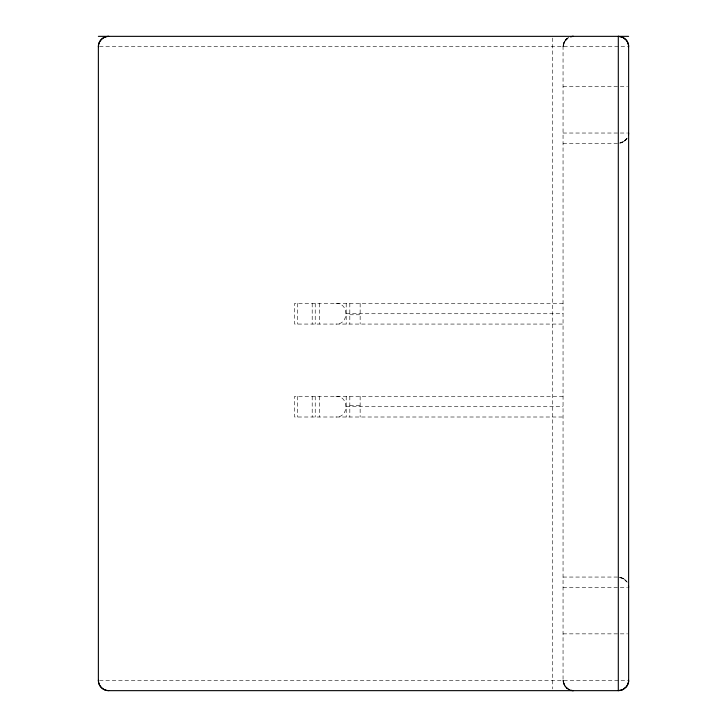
<?xml version="1.0" encoding="UTF-8"?>
<svg xmlns="http://www.w3.org/2000/svg" width="727" height="727" viewBox="0 0 727 727"><rect width="100%" height="100%" fill="white"/><g stroke="black" fill="none" stroke-linecap="round" stroke-linejoin="round"><path stroke-width="0.55" stroke-dasharray="3.63 2.73" d="M335.874 303.413C349.233 302.777 349.187 324.696 335.874 324.069M335.874 396.351C349.196 395.715 349.233 417.643 335.874 417.007M569.132 689.732L564.67 685.87L563.052 680.327L563.052 46.564L564.243 41.875L567.523 38.167M567.732 38.031A10.323 10.323 0 0 0 563.052 46.673L563.207 44.91M568.15 37.995L565.097 40.512L563.052 46.673C563.089 42.82 565.37 39.076 568.859 37.395M563.052 46.673L563.779 42.875L566.079 39.376L567.832 38.222M563.298 44.447L565.097 40.512M627.228 138.103L624.166 141.529L619.758 143.255M627.01 138.575L623.348 142.038L627.628 137.458M566.96 38.595L564.052 42.248L568.223 38.068M620.667 143.083L624.811 141.047L619.377 142.983M99.508 46.673L628.628 46.673M563.052 86.558L627.501 86.558M563.052 133.032L627.501 133.032M563.052 143.355L618.304 143.355M563.052 303.413L294.571 303.413L294.571 324.069L563.052 324.069M346.206 313.737L563.052 313.737M349.814 314.773L360.147 314.773M563.052 396.351L294.571 396.351L294.571 417.007L563.052 417.007M349.814 405.648L360.147 405.648M346.206 406.675L563.052 406.675M563.052 577.056L618.304 577.056M563.052 587.389L627.501 587.389M563.052 633.853L627.501 633.853M99.508 680.327L628.628 680.327M619.758 577.165L623.866 578.692L627.01 581.836M619.377 577.438L624.729 579.301L627.228 582.309M620.667 577.338L624.729 579.301L623.348 578.383L627.628 582.963M563.298 682.553L566.079 687.624L569.577 689.923A10.323 10.323 0 0 1 563.052 680.327C563.052 684.998 566.442 689.341 571.022 690.377M568.859 689.605C565.324 687.896 563.243 684.189 563.052 680.327L565.097 686.488L568.914 689.632L564.052 684.752L565.097 686.488M563.052 680.327L563.207 682.09M552.729 38.031L552.729 688.969M360.147 303.413L360.147 324.069M360.147 396.351L360.147 417.007M349.814 303.413L349.814 324.069M349.814 396.351L349.814 417.007M346.206 303.413L346.206 324.069M346.206 396.351L346.206 417.007M319.498 303.413L319.498 324.069M319.498 396.351L319.498 417.007M315.227 303.413L315.227 324.069M315.227 396.351L315.227 417.007M312.201 303.413L312.201 324.069M312.201 396.351L312.201 417.007M297.597 303.413L297.597 324.069M297.597 396.351L297.597 417.007"/><path stroke-width="1.09" d="M628.628 133.032L628.491 134.695M627.31 41.63C625.238 38.258 629.5 44.783 628.628 46.673L628.628 680.327C629.518 682.09 625.329 688.614 627.31 685.37M98.372 46.673C98.227 41.157 103.179 36.205 108.696 36.35A10.323 10.323 0 0 0 98.372 46.673L98.372 680.327C98.227 685.843 103.179 690.795 108.696 690.65L618.404 690.65L622.839 689.605L626.32 686.833M628.628 680.327L628.582 681.263M628.573 681.372L628.491 681.99M628.455 682.208L628.092 683.598M628.019 683.807L627.365 685.279M626.247 686.924L623.457 689.269M623.257 689.387L621.785 690.041M621.576 690.114L620.186 690.477M570.713 36.704L573.385 36.35A10.323 10.323 0 0 0 570.541 36.75M619.967 690.514L619.449 690.586M619.031 690.623L618.304 690.65L618.304 36.35L622.73 37.35L626.32 40.167M98.372 36.35L628.628 36.35M618.304 36.35L619.031 36.377M620.186 36.523L621.367 36.813M570.713 690.296L573.385 690.65A10.323 10.323 0 0 1 570.541 690.25M621.785 36.959L623.057 37.513M623.457 37.731L624.72 38.595M624.993 38.813L626.165 39.985M627.365 41.721L628.064 43.302M628.092 43.402L628.564 45.528M628.491 585.717L628.628 587.389M628.601 45.946L628.628 46.673M108.696 690.65A10.323 10.323 0 0 1 98.372 680.327"/></g></svg>
